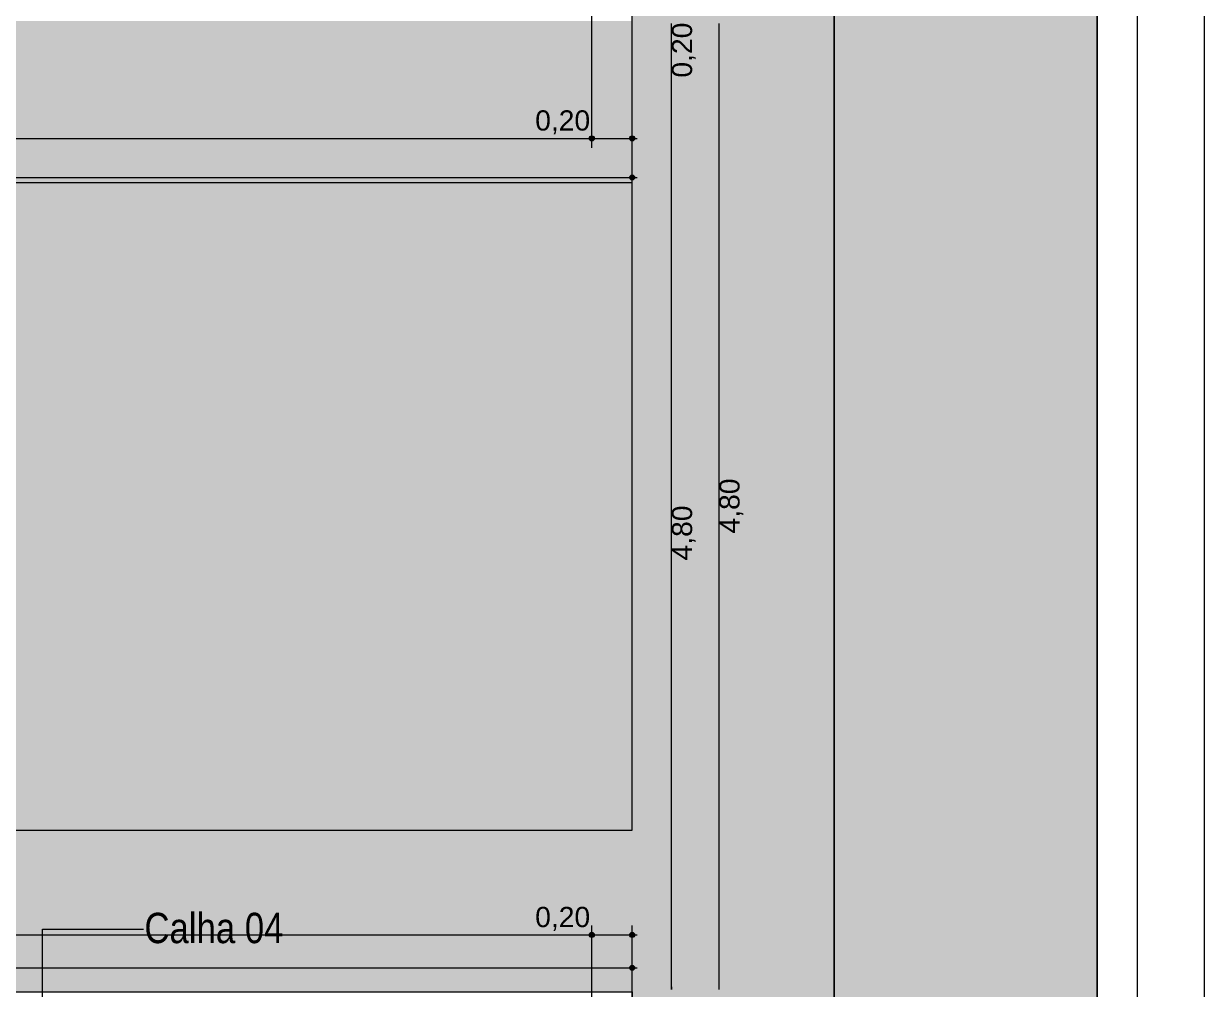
# Model space of a CAD drawing. Header units: metres. Extents: x -77 to -16.6, y -68.5 to -27.7.
# Drawn here: x -47.02 to -41.18, y -47.09 to -42.31 of the extents above; entities that cross this region are included whole.
import ezdxf

# ---------------------------------------------------------------- set-up
doc = ezdxf.new("R2010")
doc.units = ezdxf.units.M
doc.header["$MEASUREMENT"] = 0
doc.linetypes.add('Wipeout_Contour', pattern=[1, 0, -1])
for name, color, linetype, lineweight in [('01_PLANTA COBERTURA_5_COBERTURA-LINHAS.EXEC_Caneta_No__241', 7, 'Continuous', 13), ('01_PLANTA COBERTURA_5_LAJES.EST_Caneta_No__241', 7, 'Continuous', 13), ('01_PLANTA COBERTURA_5_PAREDE CONSTRUIR_Caneta_No__241', 7, 'Continuous', 13), ('01_PLANTA COBERTURA_5_TERRENO.ARQ_Caneta_No__241', 7, 'Continuous', 13)]:
    doc.layers.add(name, color=color, linetype=linetype, lineweight=lineweight)
doc.layers.add('01_PLANTA COBERTURA_5_COTAS IMPLANTAÇÃO.EXEC_Caneta_No__25', color=7, linetype='Continuous', lineweight=13, true_color=0x982312)
doc.layers.add('01_PLANTA COBERTURA_5_LAJES.EST_Caneta_No__18', color=7, linetype='Continuous', lineweight=0, true_color=0xdfdfdf)
doc.layers.add('01_PLANTA COBERTURA_5_PAREDE CONSTRUIR', color=7, linetype='Continuous')
doc.layers.add('01_PLANTA COBERTURA_5_TERRENO.ARQ', color=7, linetype='Continuous')
doc.styles.add('GENERATED_STYLE_1', font='arial.ttf')
doc.styles.add('GENERATED_STYLE_2', font='ARIALN.TTF')

msp = doc.modelspace()

# ---------------------------------------------------------------- hatches: boundary and pattern name
at = {"layer": '01_PLANTA COBERTURA_5_COTAS IMPLANTAÇÃO.EXEC_Caneta_No__25', "linetype": 'Continuous', "lineweight": 13, "true_color": 0x982312}
for points in [[(-44.2265, -42.88), (-44.2256, -42.8848), (-44.2229, -42.8888), (-44.2188, -42.8915), (-44.214, -42.8925), (-44.2093, -42.8915), (-44.2052, -42.8888), (-44.2025, -42.8848), (-44.2015, -42.88), (-44.2025, -42.8752), (-44.2052, -42.8711), (-44.2093, -42.8684), (-44.214, -42.8675), (-44.2188, -42.8684), (-44.2229, -42.8711), (-44.2256, -42.8752)], [(-44.0265, -42.88), (-44.0256, -42.8848), (-44.0229, -42.8888), (-44.0188, -42.8915), (-44.014, -42.8925), (-44.0093, -42.8915), (-44.0052, -42.8888), (-44.0025, -42.8848), (-44.0015, -42.88), (-44.0025, -42.8752), (-44.0052, -42.8711), (-44.0093, -42.8684), (-44.014, -42.8675), (-44.0188, -42.8684), (-44.0229, -42.8711), (-44.0256, -42.8752)], [(-44.0265, -43.0737), (-44.0256, -43.0785), (-44.0229, -43.0825), (-44.0188, -43.0852), (-44.014, -43.0862), (-44.0093, -43.0852), (-44.0052, -43.0825), (-44.0025, -43.0785), (-44.0015, -43.0737), (-44.0025, -43.0689), (-44.0052, -43.0648), (-44.0093, -43.0621), (-44.014, -43.0612), (-44.0188, -43.0621), (-44.0229, -43.0648), (-44.0256, -43.0689)], [(-44.2265, -46.8184), (-44.2256, -46.8232), (-44.2229, -46.8273), (-44.2188, -46.83), (-44.214, -46.8309), (-44.2093, -46.83), (-44.2052, -46.8273), (-44.2025, -46.8232), (-44.2015, -46.8184), (-44.2025, -46.8137), (-44.2052, -46.8096), (-44.2093, -46.8069), (-44.214, -46.8059), (-44.2188, -46.8069), (-44.2229, -46.8096), (-44.2256, -46.8137)], [(-44.0265, -46.8184), (-44.0256, -46.8232), (-44.0229, -46.8273), (-44.0188, -46.83), (-44.014, -46.8309), (-44.0093, -46.83), (-44.0052, -46.8273), (-44.0025, -46.8232), (-44.0015, -46.8184), (-44.0025, -46.8137), (-44.0052, -46.8096), (-44.0093, -46.8069), (-44.014, -46.8059), (-44.0188, -46.8069), (-44.0229, -46.8096), (-44.0256, -46.8137)], [(-44.0265, -46.9813), (-44.0256, -46.9861), (-44.0229, -46.9902), (-44.0188, -46.9929), (-44.014, -46.9938), (-44.0093, -46.9929), (-44.0052, -46.9902), (-44.0025, -46.9861), (-44.0015, -46.9813), (-44.0025, -46.9765), (-44.0052, -46.9725), (-44.0093, -46.9698), (-44.014, -46.9688), (-44.0188, -46.9698), (-44.0229, -46.9725), (-44.0256, -46.9765)]]:
    msp.add_hatch(color=24, dxfattribs=at).paths.add_polyline_path(points)
at = {"layer": '01_PLANTA COBERTURA_5_LAJES.EST_Caneta_No__18', "linetype": 'Continuous', "lineweight": 0, "true_color": 0xdfdfdf}
h = msp.add_hatch(dxfattribs=at)
h.set_pattern_fill('Piso_Externo__0005', color=254, style=0, pattern_type=2)
h.set_pattern_definition([(45, (0, 0.6), (-0.1909188, 0.1909188), [0, -0.18, 0, -0.27]), (110, (0.6, 0.6), (0.253717, 0.09234544), [0, -0.132, 0, -0.228])])
h.paths.add_polyline_path([(-76.514, -65.1016), (-73.814, -65.1016, -0.414214), (-75.814, -67.1016), (-66.814, -67.1016, -0.414214), (-68.814, -65.1016), (-68.814, -62.301), (-68.814, -45.4002, -0.414214), (-66.514, -43.1002), (-65.914, -43.1002), (-65.914, -42.3002), (-66.514, -42.3002), (-66.514, -38.2041), (-65.114, -38.2041), (-65.114, -36.7038), (-66.514, -36.7038), (-66.514, -32.5997), (-65.114, -32.5997), (-56.714, -32.5997), (-53.814, -32.5997), (-44.014, -32.5997), (-44.014, -42.3002), (-53.814, -42.3002), (-53.814, -47.1002), (-44.014, -47.1002), (-44.014, -50.8516), (-45.6136, -50.8516), (-45.6136, -52.3506), (-44.014, -52.3506), (-44.014, -60.3006), (-48.9163, -60.3006), (-48.9163, -61.1006), (-44.3609, -61.1006), (-44.3609, -67.1016), (-44.014, -67.1016), (-41.514, -67.1016), (-41.514, -28.1016), (-41.714, -28.1016), (-41.714, -60.3006), (-43.014, -60.3006), (-43.014, -30.0016), (-66.514, -30.0016), (-66.514, -28.1016), (-76.514, -28.1016)])
h.paths.add_polyline_path([(-73.814, -45.1016), (-76.314, -45.1016), (-76.314, -43.0892), (-75.7984, -43.0908, -0.414214), (-73.8139, -45.0876)], flags=0)
h.paths.add_polyline_path([(-73.814, -45.5846, -0.009328), (-73.814, -45.6604)], flags=0)
h.paths.add_polyline_path([(-52.814, -46.3002), (-52.814, -43.1002), (-44.014, -43.1002), (-44.014, -46.3002)], flags=0)
h.paths.add_polyline_path([(-67.714, -34.1), (-76.314, -34.1), (-76.314, -32.5997), (-67.714, -32.5997)], flags=0)
at = {"layer": '01_PLANTA COBERTURA_5_TERRENO.ARQ', "linetype": 'Continuous', "lineweight": 0, "true_color": 0xc5d9be}
for points in [[(-66.514, -28.3016), (-66.514, -30.0016), (-43.014, -30.0016), (-43.014, -56.6006), (-41.714, -56.6006), (-41.714, -28.3016), (-43.014, -28.3016)], [(-52.814, -46.3002), (-46.7636, -46.3002), (-44.014, -46.3002), (-44.014, -43.1002), (-46.7636, -43.1002), (-52.814, -43.1002)]]:
    msp.add_hatch(color=9, dxfattribs=at).paths.add_polyline_path(points)

# ---------------------------------------------------------------- linework, layer by layer
at = {"layer": '01_PLANTA COBERTURA_5_COBERTURA-LINHAS.EXEC_Caneta_No__241', "color": 7, "linetype": 'Continuous', "lineweight": 13, "ltscale": 1000}
for p, q in [((-46.9314, -47.4968), (-46.9314, -46.7897)), ((-46.9314, -46.7897), (-46.4314, -46.7897))]:
    msp.add_line(p, q, dxfattribs=at)
at = {"layer": '01_PLANTA COBERTURA_5_COTAS IMPLANTAÇÃO.EXEC_Caneta_No__25', "color": 24, "linetype": 'Continuous', "lineweight": 13, "ltscale": 1000, "true_color": 0x982312}
for p, q in [((-41.1833, -67.0891), (-41.1833, -28.1141)), ((-44.214, -42.8675), (-44.214, -41.427)), ((-44.014, -42.8675), (-44.014, -41.427)), ((-44.014, -43.0612), (-44.014, -41.6207)), ((-43.8189, -47.0877), (-43.8189, -42.3127)), ((-43.584, -47.0877), (-43.584, -42.3127)), ((-53.8015, -42.88), (-44.2265, -42.88)), ((-44.214, -42.9268), (-44.214, -42.8925)), ((-44.2015, -42.88), (-44.0265, -42.88)), ((-44.014, -42.9268), (-44.014, -42.8925)), ((-44.0015, -42.88), (-43.989, -42.88)), ((-53.8015, -43.0737), (-44.0265, -43.0737)), ((-44.014, -43.1205), (-44.014, -43.0862)), ((-44.0015, -43.0737), (-43.989, -43.0737)), ((-44.214, -46.8059), (-44.214, -46.7716)), ((-44.014, -46.8059), (-44.014, -46.7716)), ((-53.8015, -46.8184), (-44.2265, -46.8184)), ((-44.214, -48.2715), (-44.214, -46.8309)), ((-44.2015, -46.8184), (-44.0265, -46.8184)), ((-44.014, -48.2715), (-44.014, -46.8309)), ((-44.0015, -46.8184), (-43.989, -46.8184)), ((-44.014, -46.9688), (-44.014, -46.9344)), ((-53.8015, -46.9813), (-44.0265, -46.9813)), ((-44.014, -48.4343), (-44.014, -46.9938)), ((-44.0015, -46.9813), (-43.989, -46.9813)), ((-43.8178, -47.0877), (-43.8178, -47.0752))]:
    msp.add_line(p, q, dxfattribs=at)
for centre in [(-44.214, -42.88), (-44.014, -42.88), (-44.014, -43.0737), (-44.214, -46.8184), (-44.014, -46.8184), (-44.014, -46.9813)]:
    msp.add_circle(centre, 0.0125, dxfattribs=at)
at = {"layer": '01_PLANTA COBERTURA_5_LAJES.EST_Caneta_No__241', "color": 7, "linetype": 'Continuous', "lineweight": 13, "ltscale": 1000, "flags": 128}
for points in [[(-53.814, -42.3002), (-53.814, -47.1002), (-44.014, -47.1002), (-44.014, -50.8516), (-45.6136, -50.8516), (-45.6136, -52.3506), (-44.014, -52.3506), (-44.014, -60.3006), (-48.9163, -60.3006), (-48.9163, -61.1006), (-44.3609, -61.1006), (-44.3609, -67.1016), (-44.014, -67.1016), (-41.514, -67.1016), (-41.514, -28.1016)], [(-41.714, -28.1016), (-41.714, -60.3006), (-43.014, -60.3006), (-43.014, -30.0016)]]:
    msp.add_lwpolyline(points, dxfattribs=at)
msp.add_lwpolyline([(-52.814, -46.3002), (-44.014, -46.3002), (-44.014, -43.1002), (-52.814, -43.1002)], close=True, dxfattribs=at)
at = {"layer": '01_PLANTA COBERTURA_5_TERRENO.ARQ_Caneta_No__241', "color": 7, "linetype": 'Continuous', "lineweight": 13, "ltscale": 1000, "flags": 128}
for points in [[(-66.514, -28.3016), (-66.514, -30.0016), (-43.014, -30.0016), (-43.014, -56.6006), (-41.714, -56.6006), (-41.714, -28.3016), (-43.014, -28.3016)], [(-52.814, -46.3002), (-46.7636, -46.3002), (-44.014, -46.3002), (-44.014, -43.1002), (-46.7636, -43.1002), (-52.814, -43.1002)]]:
    msp.add_lwpolyline(points, close=True, dxfattribs=at)

# ---------------------------------------------------------------- texts
at = {"layer": '01_PLANTA COBERTURA_5_COBERTURA-LINHAS.EXEC_Caneta_No__241', "color": 7, "linetype": 'Continuous', "lineweight": 13, "insert": (-46.4264, -46.7091), "char_height": 0.15, "attachment_point": 1, "style": 'GENERATED_STYLE_2'}
msp.add_mtext('\\A1;{\\pql;\\pt0,241;\\fArial Narrow|b0|i0|c0|p0;\\W1.000000;Calha 04\\fArial Narrow|b0|i0|c0|p0;\\W1.000000;\\A1{\\H.66x;\\S^  ;}\\fArial Narrow|b0|i0|c0|p0;\\W1.000000;\\fArial Narrow|b0|i0|c0|p0;\\W1.000000;\\A1{\\H.66x;\\S^  ;}\\fArial Narrow|b0|i0|c0|p0;\\W1.000000;\\fArial Narrow|b0|i0|c0|p0;\\W1.000000;\\fArial Narrow|b0|i0|c0|p0;\\W1.000000;\\fArial Narrow|b0|i0|c0|p0;\\W1.000000;\\fArial Narrow|b0|i0|c0|p0;\\W1.000000;\\fArial Narrow|b0|i0|c0|p0;\\W1.000000;\\fArial Narrow|b0|i0|c0|p0;\\W1.000000;\\A1{\\H.66x;\\S^  ;}\\fArial Narrow|b0|i0|c0|p0;\\W1.000000;\\fArial Narrow|b0|i0|c0|p0;\\W1.000000;\\A1{\\H.66x;\\S^  ;}\\fArial Narrow|b0|i0|c0|p0;\\W1.000000;\\fArial Narrow|b0|i0|c0|p0;\\W1.000000;\\fArial Narrow|b0|i0|c0|p0;\\W1.000000;\\fArial Narrow|b0|i0|c0|p0;\\W1.000000;\\fArial Narrow|b0|i0|c0|p0;\\W1.000000;\\fArial Narrow|b0|i0|c0|p0;\\W1.000000;\\fArial Narrow|b0|i0|c0|p0;\\W1.000000;\\A1{\\H.66x;\\S^  ;}\\fArial Narrow|b0|i0|c0|p0;\\W1.000000;\\fArial Narrow|b0|i0|c0|p0;\\W1.000000;\\A1{\\H.66x;\\S^  ;}\\fArial Narrow|b0|i0|c0|p0;\\W1.000000;\\fArial Narrow|b0|i0|c0|p0;\\W1.000000;\\fArial Narrow|b0|i0|c0|p0;\\W1.000000;\\fArial Narrow|b0|i0|c0|p0;\\W1.000000;\\fArial Narrow|b0|i0|c0|p0;\\W1.000000;\\fArial Narrow|b0|i0|c0|p0;\\W1.000000;\\fArial Narrow|b0|i0|c0|p0;\\W1.000000;\\A1{\\H.66x;\\S^  ;}\\fArial Narrow|b0|i0|c0|p0;\\W1.000000;\\fArial Narrow|b0|i0|c0|p0;\\W1.000000;\\A1{\\H.66x;\\S^  ;}\\fArial Narrow|b0|i0|c0|p0;\\W1.000000;\\fArial Narrow|b0|i0|c0|p0;\\W1.000000;\\fArial Narrow|b0|i0|c0|p0;\\W1.000000;\\fArial Narrow|b0|i0|c0|p0;\\W1.000000;\\fArial Narrow|b0|i0|c0|p0;\\W1.000000;\\fArial Narrow|b0|i0|c0|p0;\\W1.000000;\\fArial Narrow|b0|i0|c0|p0;\\W1.000000;\\A1{\\H.66x;\\S^  ;}\\fArial Narrow|b0|i0|c0|p0;\\W1.000000;\\fArial Narrow|b0|i0|c0|p0;\\W1.000000;\\A1{\\H.66x;\\S^  ;}\\fArial Narrow|b0|i0|c0|p0;\\W1.000000;\\fArial Narrow|b0|i0|c0|p0;\\W1.000000;\\fArial Narrow|b0|i0|c0|p0;\\W1.000000;\\fArial Narrow|b0|i0|c0|p0;\\W1.000000;\\fArial Narrow|b0|i0|c0|p0;\\W1.000000;\\fArial Narrow|b0|i0|c0|p0;\\W1.000000;\\fArial Narrow|b0|i0|c0|p0;\\W1.000000;\\A1{\\H.66x;\\S^  ;}\\fArial Narrow|b0|i0|c0|p0;\\W1.000000;}', dxfattribs=at)
at = {"layer": '01_PLANTA COBERTURA_5_COTAS IMPLANTAÇÃO.EXEC_Caneta_No__25', "color": 24, "linetype": 'Continuous', "lineweight": 13, "true_color": 0x982312, "char_height": 0.1, "width": 0.26692, "attachment_point": 7, "rotation": 90, "style": 'GENERATED_STYLE_1'}
for s, insert in [('\\A1;{\\pql;\\fArial|b0|i0|c0|p0;\\W1.000000;0,20}', (-43.6989, -42.5796)), ('\\A1;{\\pql;\\fArial|b0|i0|c0|p0;\\W1.000000;4,80}', (-43.464, -44.8336)), ('\\A1;{\\pql;\\fArial|b0|i0|c0|p0;\\W1.000000;4,80}', (-43.6989, -44.9671))]:
    msp.add_mtext(s, dxfattribs=dict(at, insert=insert))
at = {"layer": '01_PLANTA COBERTURA_5_COTAS IMPLANTAÇÃO.EXEC_Caneta_No__25', "color": 24, "linetype": 'Continuous', "lineweight": 13, "true_color": 0x982312, "char_height": 0.1, "width": 0.26692, "attachment_point": 7, "style": 'GENERATED_STYLE_1'}
for insert in [(-44.4935, -42.86), (-44.4935, -46.7984)]:
    msp.add_mtext('\\A1;{\\pql;\\fArial|b0|i0|c0|p0;\\W1.000000;0,20}', dxfattribs=dict(at, insert=insert))

# ---------------------------------------------------------------- next in the draw order: wipeouts: each hides what was drawn before it
at = {"color": 254, "linetype": 'Wipeout_Contour', "lineweight": 0, "ltscale": 257.852936}
msp.add_wipeout([(-41.544, -28.1316), (-41.544, -67.1016), (-41.514, -67.1016), (-41.514, -28.1316)], dxfattribs=at).dxf.layer = '01_PLANTA COBERTURA_5_PAREDE CONSTRUIR'
at = {"color": 254, "linetype": 'Wipeout_Contour', "lineweight": 0, "ltscale": 241.171527}
msp.add_wipeout([(-41.714, -28.3016), (-41.714, -56.6006), (-41.684, -56.6006), (-41.684, -28.3016)], dxfattribs=at).dxf.layer = '01_PLANTA COBERTURA_5_PAREDE CONSTRUIR'

# ---------------------------------------------------------------- next in the draw order: linework, layer by layer
at = {"layer": '01_PLANTA COBERTURA_5_PAREDE CONSTRUIR_Caneta_No__241', "color": 7, "linetype": 'Continuous', "lineweight": 13, "ltscale": 1000, "flags": 128}
for points in [[(-41.514, -67.1016), (-41.514, -28.1016)], [(-41.714, -28.3016), (-41.714, -56.6006)]]:
    msp.add_lwpolyline(points, dxfattribs=at)

# ---------------------------------------------------------------- next in the draw order: wipeouts: each hides what was drawn before it
at = {"color": 254, "linetype": 'Wipeout_Contour', "lineweight": 0, "ltscale": 240.943221}
msp.add_wipeout([(-41.684, -28.2716), (-41.684, -56.6306), (-41.544, -56.6306), (-41.544, -28.2716)], dxfattribs=at).dxf.layer = '01_PLANTA COBERTURA_5_PAREDE CONSTRUIR'

doc.saveas('drawing.dxf')
